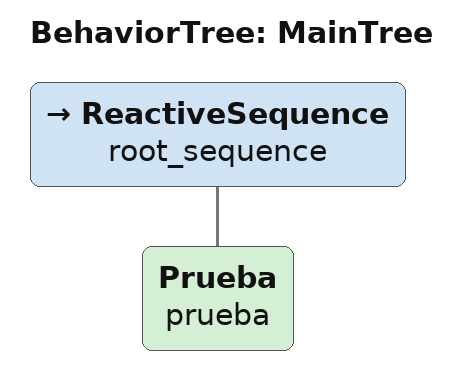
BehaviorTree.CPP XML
<root main_tree_to_execute="MainTree">
    <BehaviorTree ID="MainTree">
        <ReactiveSequence name="root_sequence">
            <Prueba name="prueba"/>
        </ReactiveSequence>
    </BehaviorTree>
</root>
